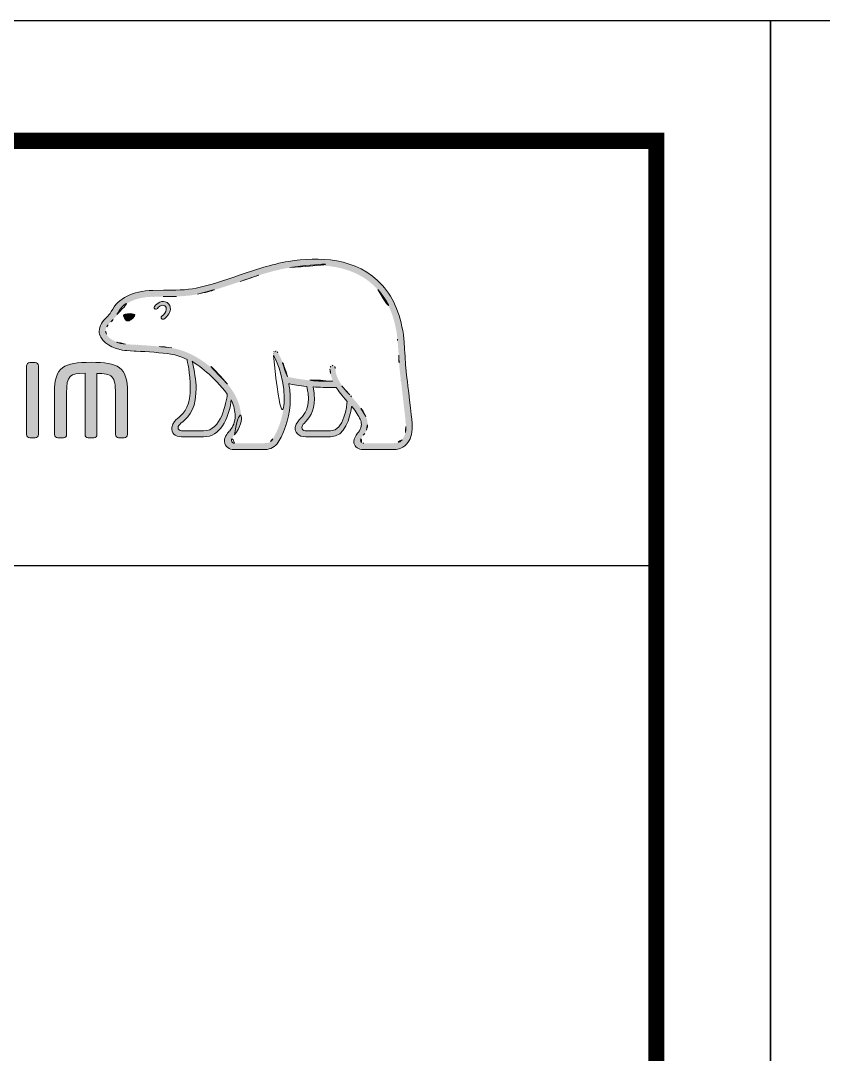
# Model space of a CAD drawing. Extents: x 16296675745 to 16296677481, y -37409619395 to -37409618123.
# Drawn here: x 16296676408.7 to 16296676482.7, y -37409618328.5 to -37409618233.2 of the extents above; entities that cross this region are included whole.
import ezdxf

# ---------------------------------------------------------------- set-up
doc = ezdxf.new("R2010")
doc.units = 0
doc.header["$LTSCALE"] = 10
doc.header["$MEASUREMENT"] = 0
doc.layers.get('0').update_dxf_attribs({"linetype": 'CONTINUOUS'})
doc.layers.add('레이어 1', color=7, linetype='CONTINUOUS', lineweight=0)

msp = doc.modelspace()

# ---------------------------------------------------------------- hatches: boundary and pattern name
at = {"layer": '레이어 1'}
h = msp.add_hatch(color=5, dxfattribs=at)
h.dxf.hatch_style = 1
edge = h.paths.add_edge_path(flags=16)
edge.add_spline(control_points=[(16296676443.864889, -37409618271.810341), (16296676443.58136, -37409618272.124207), (16296676443.22506, -37409618272.127022), (16296676443.209641, -37409618272.127022), (16296676443.209641, -37409618272.127022), (16296676440.355431, -37409618272.127022), (16296676440.355431, -37409618272.127022), (16296676440.250561, -37409618272.127022), (16296676440.170429, -37409618272.100723), (16296676440.11854, -37409618272.0495), (16296676440.07523, -37409618272.007072), (16296676440.05419, -37409618271.942543), (16296676440.05419, -37409618271.862587), (16296676440.05419, -37409618271.70163), (16296676440.17168, -37409618271.553642), (16296676440.296511, -37409618271.396538), (16296676440.412239, -37409618271.247864), (16296676440.522181, -37409618271.10688), (16296676440.583719, -37409618270.93364), (16296676440.73995, -37409618270.513184), (16296676440.723989, -37409618270.064636), (16296676440.53743, -37409618269.669434), (16296676440.200411, -37409618268.954376), (16296676439.700371, -37409618268.392593), (16296676439.215719, -37409618267.849716), (16296676439.215719, -37409618267.849716), (16296676439.05159, -37409618267.669479), (16296676439.05159, -37409618267.667717), (16296676438.421591, -37409618266.965683), (16296676437.770531, -37409618266.239388), (16296676437.71917, -37409618265.254677), (16296676437.70742, -37409618265.0597), (16296676437.6173, -37409618264.941872), (16296676437.49193, -37409618264.947144), (16296676437.49193, -37409618264.947144), (16296676437.30728, -37409618265.035843), (16296676437.303261, -37409618265.035843), (16296676437.253281, -37409618265.090919), (16296676437.22541, -37409618265.172951), (16296676437.22541, -37409618265.267311), (16296676437.22541, -37409618265.267311), (16296676437.22699, -37409618265.300613), (16296676437.22699, -37409618265.300972), (16296676437.252239, -37409618265.656914), (16296676437.337099, -37409618266.006187), (16296676437.48632, -37409618266.368782), (16296676437.48632, -37409618266.368782), (16296676437.500879, -37409618266.405273), (16296676437.500879, -37409618266.405273), (16296676437.500879, -37409618266.405273), (16296676437.46228, -37409618266.406662), (16296676437.46228, -37409618266.406662), (16296676435.629959, -37409618266.479263), (16296676433.833599, -37409618266.133492), (16296676433.3053, -37409618266.006187), (16296676432.9795, -37409618264.695343), (16296676432.45105, -37409618263.826347), (16296676432.42824, -37409618263.789528), (16296676432.387211, -37409618263.721497), (16296676432.32163, -37409618263.669228), (16296676432.258511, -37409618263.650993), (16296676432.258511, -37409618263.650993), (16296676432.1042, -37409618263.674141), (16296676432.08527, -37409618263.676598), (16296676432.0723, -37409618263.695877), (16296676432.0453, -37409618263.732353), (16296676431.98568, -37409618263.812317), (16296676431.98568, -37409618263.812317), (16296676431.978331, -37409618263.876488), (16296676431.978331, -37409618263.876488), (16296676431.978331, -37409618263.876488), (16296676432.02705, -37409618264.049019), (16296676432.02705, -37409618264.049019), (16296676432.067039, -37409618264.118111), (16296676433.00791, -37409618265.766327), (16296676433.00791, -37409618267.949333), (16296676433.00791, -37409618269.295952), (16296676432.65407, -37409618270.56646), (16296676431.956221, -37409618271.725143), (16296676431.789471, -37409618272.003212), (16296676431.569771, -37409618272.127022), (16296676431.242941, -37409618272.127022), (16296676431.242941, -37409618272.127022), (16296676428.42939, -37409618272.127022), (16296676428.42939, -37409618272.127022), (16296676428.336121, -37409618272.127022), (16296676428.141491, -37409618272.061432), (16296676428.141491, -37409618271.858017), (16296676428.141491, -37409618271.745811), (16296676428.24547, -37409618271.561699), (16296676428.41872, -37409618271.367783), (16296676429.591209, -37409618270.062187), (16296676428.914761, -37409618268.022957), (16296676427.790291, -37409618266.679497), (16296676426.70421, -37409618265.383728), (16296676424.93169, -37409618263.753036), (16296676422.65576, -37409618263.348), (16296676421.84919, -37409618263.207047), (16296676420.52379, -37409618263.128502), (16296676419.45331, -37409618263.064987), (16296676419.45331, -37409618263.064987), (16296676418.37129, -37409618263.000832), (16296676418.37129, -37409618263.000832), (16296676417.815981, -37409618262.958397), (16296676416.898251, -37409618262.616837), (16296676416.618931, -37409618262.08799), (16296676416.500919, -37409618261.86882), (16296676416.51425, -37409618261.6465), (16296676416.66222, -37409618261.390846), (16296676416.755341, -37409618261.236557), (16296676416.883169, -37409618261.103996), (16296676417.043961, -37409618260.942673), (16296676417.221741, -37409618260.762779), (16296676417.404631, -37409618260.576569), (16296676417.54702, -37409618260.331093), (16296676417.54702, -37409618260.331093), (16296676417.58786, -37409618260.254303), (16296676417.58786, -37409618260.254303), (16296676418.13125, -37409618259.214867), (16296676419.25062, -37409618258.666039), (16296676420.916189, -37409618258.621857), (16296676420.916189, -37409618258.621857), (16296676421.855511, -37409618258.611343), (16296676421.855511, -37409618258.611343), (16296676422.88686, -37409618258.606087), (16296676424.0571, -37409618258.600121), (16296676425.01865, -37409618258.393211), (16296676426.369129, -37409618258.102852), (16296676427.724001, -37409618257.639954), (16296676428.919649, -37409618257.23246), (16296676428.919649, -37409618257.23246), (16296676428.95788, -37409618257.219841), (16296676428.95788, -37409618257.219841), (16296676430.43671, -37409618256.714149), (16296676431.96604, -37409618256.191261), (16296676433.529381, -37409618255.936684), (16296676436.03133, -37409618255.52253), (16296676439.46714, -37409618255.536201), (16296676441.628759, -37409618257.962929), (16296676442.627871, -37409618259.086487), (16296676443.243299, -37409618260.631622), (16296676443.45512, -37409618262.556534), (16296676443.45512, -37409618262.556534), (16296676443.44706, -37409618262.550209), (16296676443.439671, -37409618262.543556), (16296676443.45686, -37409618262.581749), (16296676443.473, -37409618262.797798), (16296676443.562071, -37409618264.022377), (16296676443.587669, -37409618264.611168), (16296676443.614691, -37409618265.219948), (16296676443.76862, -37409618266.34951), (16296676443.76862, -37409618266.34951), (16296676444.20488, -37409618270.127052), (16296676444.20488, -37409618270.127052), (16296676444.20488, -37409618270.127052), (16296676444.230829, -37409618270.586113), (16296676444.230829, -37409618270.586113), (16296676444.230829, -37409618271.128273), (16296676444.108089, -37409618271.540321), (16296676443.864889, -37409618271.810341)], knot_values=[0, 0, 0, 0, 1, 1, 1, 2, 2, 2, 3, 3, 3, 4, 4, 4, 5, 5, 5, 6, 6, 6, 7, 7, 7, 8, 8, 8, 9, 9, 9, 10, 10, 10, 11, 11, 11, 12, 12, 12, 13, 13, 13, 14, 14, 14, 15, 15, 15, 16, 16, 16, 17, 17, 17, 18, 18, 18, 19, 19, 19, 20, 20, 20, 21, 21, 21, 22, 22, 22, 23, 23, 23, 24, 24, 24, 25, 25, 25, 26, 26, 26, 27, 27, 27, 28, 28, 28, 29, 29, 29, 30, 30, 30, 31, 31, 31, 32, 32, 32, 33, 33, 33, 34, 34, 34, 35, 35, 35, 36, 36, 36, 37, 37, 37, 38, 38, 38, 39, 39, 39, 40, 40, 40, 41, 41, 41, 42, 42, 42, 43, 43, 43, 44, 44, 44, 45, 45, 45, 46, 46, 46, 47, 47, 47, 48, 48, 48, 49, 49, 49, 50, 50, 50, 51, 51, 51, 52, 52, 52, 53, 53, 53, 53], degree=3, periodic=0)
edge = h.paths.add_edge_path(flags=16)
edge.add_spline(control_points=[(16296676437.26679, -37409618270.99395), (16296676437.26679, -37409618270.99395), (16296676434.938431, -37409618270.99395), (16296676434.938431, -37409618270.99395), (16296676434.766239, -37409618270.99395), (16296676434.63018, -37409618270.856483), (16296676434.63018, -37409618270.681129), (16296676434.63018, -37409618270.558746), (16296676434.736429, -37409618270.403053), (16296676434.83692, -37409618270.296089), (16296676435.31052, -37409618269.842659), (16296676435.79497, -37409618269.218452), (16296676435.79497, -37409618268.033493), (16296676435.79497, -37409618268.033493), (16296676435.76499, -37409618267.495193), (16296676435.76499, -37409618267.493103), (16296676435.76499, -37409618267.493103), (16296676435.679411, -37409618266.969513), (16296676435.679411, -37409618266.969513), (16296676435.679411, -37409618266.969513), (16296676435.67345, -37409618266.936531), (16296676435.67345, -37409618266.936531), (16296676435.67345, -37409618266.936531), (16296676435.707809, -37409618266.939003), (16296676435.707809, -37409618266.939003), (16296676436.141979, -37409618266.970207), (16296676436.986771, -37409618267.017212), (16296676437.793341, -37409618266.978981), (16296676437.998131, -37409618267.304764), (16296676438.328131, -37409618267.723824), (16296676438.809971, -37409618268.28212), (16296676438.787861, -37409618268.559868), (16296676438.557831, -37409618270.99395), (16296676437.26679, -37409618270.99395)], knot_values=[0, 0, 0, 0, 1, 1, 1, 2, 2, 2, 3, 3, 3, 4, 4, 4, 5, 5, 5, 6, 6, 6, 7, 7, 7, 8, 8, 8, 9, 9, 9, 10, 10, 10, 11, 11, 11, 11], degree=3, periodic=0)
edge = h.paths.add_edge_path(flags=16)
edge.add_spline(control_points=[(16296676425.583599, -37409618270.99395), (16296676425.583599, -37409618270.99395), (16296676423.539829, -37409618270.99395), (16296676423.539829, -37409618270.99395), (16296676423.386589, -37409618270.99395), (16296676423.22175, -37409618270.867699), (16296676423.22175, -37409618270.681129), (16296676423.22175, -37409618270.567886), (16296676423.31678, -37409618270.427597), (16296676423.49004, -37409618270.288368), (16296676424.00728, -37409618269.87632), (16296676424.791071, -37409618269.2528), (16296676424.875931, -37409618267.531288), (16296676424.875931, -37409618267.531288), (16296676424.887671, -37409618267.061729), (16296676424.887671, -37409618267.061729), (16296676424.887671, -37409618266.329514), (16296676424.719879, -37409618265.445457), (16296676424.56068, -37409618264.655357), (16296676424.56068, -37409618264.655357), (16296676424.53471, -37409618264.574707), (16296676424.53471, -37409618264.574707), (16296676424.53471, -37409618264.574707), (16296676424.6017, -37409618264.626961), (16296676424.6017, -37409618264.626961), (16296676424.906429, -37409618264.814568), (16296676426.575689, -37409618265.945869), (16296676427.760309, -37409618267.617241), (16296676427.662109, -37409618268.408363), (16296676427.21604, -37409618270.99395), (16296676425.583599, -37409618270.99395)], knot_values=[0, 0, 0, 0, 1, 1, 1, 2, 2, 2, 3, 3, 3, 4, 4, 4, 5, 5, 5, 6, 6, 6, 7, 7, 7, 8, 8, 8, 9, 9, 9, 10, 10, 10, 10], degree=3, periodic=0)
edge = h.paths.add_edge_path()
edge.add_spline(control_points=[(16296676444.781759, -37409618270.069908), (16296676444.78104, -37409618270.064636), (16296676444.347601, -37409618266.270958), (16296676444.347601, -37409618266.270958), (16296676444.187149, -37409618265.137199), (16296676444.164009, -37409618264.532623), (16296676444.14315, -37409618263.99678), (16296676444.14315, -37409618263.99678), (16296676444.03586, -37409618262.499001), (16296676444.03586, -37409618262.497948), (16296676443.80756, -37409618260.447868), (16296676443.14407, -37409618258.791939), (16296676442.062901, -37409618257.581032), (16296676439.72736, -37409618254.956863), (16296676436.08148, -37409618254.929153), (16296676433.433121, -37409618255.365761), (16296676431.808929, -37409618255.634392), (16296676430.25646, -37409618256.164284), (16296676428.75552, -37409618256.677673), (16296676428.75552, -37409618256.677673), (16296676428.70715, -37409618256.694847), (16296676428.70715, -37409618256.694847), (16296676427.53377, -37409618257.094971), (16296676426.202209, -37409618257.550529), (16296676424.895571, -37409618257.828941), (16296676423.997829, -37409618258.020767), (16296676422.873541, -37409618258.029549), (16296676421.88039, -37409618258.034813), (16296676421.88039, -37409618258.034813), (16296676420.89743, -37409618258.04673), (16296676420.89743, -37409618258.04673), (16296676419.008659, -37409618258.093384), (16296676417.72216, -37409618258.747414), (16296676417.072359, -37409618259.989883), (16296676417.072359, -37409618259.989883), (16296676417.043079, -37409618260.04351), (16296676417.043079, -37409618260.04351), (16296676416.935591, -37409618260.23185), (16296676416.776211, -37409618260.391762), (16296676416.63348, -37409618260.534843), (16296676416.4762, -37409618260.693352), (16296676416.298929, -37409618260.871132), (16296676416.16357, -37409618261.101181), (16296676416.02766, -37409618261.331596), (16296676415.95912, -37409618261.56514), (16296676415.95912, -37409618261.794479), (16296676415.95912, -37409618261.987358), (16296676416.0075, -37409618262.176727), (16296676416.10466, -37409618262.357674), (16296676416.50618, -37409618263.115868), (16296676417.65152, -37409618263.525093), (16296676418.33498, -37409618263.573837), (16296676418.33498, -37409618263.573837), (16296676419.341089, -37409618263.636978), (16296676419.36512, -37409618263.639076), (16296676420.371059, -37409618263.695877), (16296676421.748711, -37409618263.77549), (16296676422.553011, -37409618263.917519), (16296676423.023279, -37409618264.000633), (16296676423.55772, -37409618264.169296), (16296676424.05007, -37409618264.401123), (16296676424.08514, -37409618264.528763), (16296676424.34078, -37409618265.665337), (16296676424.34078, -37409618267.062439), (16296676424.34078, -37409618267.062439), (16296676424.32992, -37409618267.505707), (16296676424.32992, -37409618267.505707), (16296676424.255751, -37409618268.97892), (16296676423.61348, -37409618269.493721), (16296676423.14286, -37409618269.870361), (16296676423.09515, -37409618269.90789), (16296676422.675751, -37409618270.256111), (16296676422.64558, -37409618270.675179), (16296676422.624201, -37409618270.912239), (16296676422.692039, -37409618271.128273), (16296676422.83601, -37409618271.283623), (16296676422.99205, -37409618271.451942), (16296676423.2293, -37409618271.537148), (16296676423.539829, -37409618271.537148), (16296676423.539829, -37409618271.537148), (16296676425.583599, -37409618271.537148), (16296676425.583599, -37409618271.537148), (16296676427.1133, -37409618271.537148), (16296676427.87006, -37409618269.890007), (16296676428.100281, -37409618268.346992), (16296676428.100281, -37409618268.346992), (16296676428.105021, -37409618268.129921), (16296676428.105021, -37409618268.129921), (16296676428.105021, -37409618268.129921), (16296676428.168159, -37409618268.238617), (16296676428.168159, -37409618268.238617), (16296676428.36434, -37409618268.675217), (16296676428.48237, -37409618269.197052), (16296676428.48237, -37409618269.590149), (16296676428.48237, -37409618270.141792), (16296676428.311569, -37409618270.623627), (16296676427.987181, -37409618270.982719), (16296676427.90531, -37409618271.063744), (16296676427.496229, -37409618271.487709), (16296676427.496229, -37409618271.910988), (16296676427.496229, -37409618271.910988), (16296676427.49992, -37409618271.980782), (16296676427.49992, -37409618271.980782), (16296676427.557949, -37409618272.480858), (16296676427.962641, -37409618272.704231), (16296676428.33857, -37409618272.704231), (16296676428.33857, -37409618272.704231), (16296676431.242941, -37409618272.704231), (16296676431.242941, -37409618272.704231), (16296676431.7672, -37409618272.704231), (16296676432.18503, -37409618272.468208), (16296676432.45348, -37409618272.022873), (16296676433.19257, -37409618270.795807), (16296676433.567089, -37409618269.463219), (16296676433.567089, -37409618268.063293), (16296676433.567089, -37409618267.626343), (16296676433.525881, -37409618267.159927), (16296676433.445221, -37409618266.675987), (16296676433.445221, -37409618266.675987), (16296676433.43821, -37409618266.637413), (16296676433.43821, -37409618266.637413), (16296676433.43821, -37409618266.637413), (16296676433.47678, -37409618266.645477), (16296676433.47678, -37409618266.645477), (16296676433.826229, -37409618266.713158), (16296676434.38838, -37409618266.810654), (16296676435.083071, -37409618266.885689), (16296676435.083071, -37409618266.885689), (16296676435.10326, -37409618266.888153), (16296676435.10326, -37409618266.888153), (16296676435.10326, -37409618266.888153), (16296676435.19672, -37409618267.420502), (16296676435.19672, -37409618267.420502), (16296676435.19672, -37409618267.420502), (16296676435.217211, -37409618267.54673), (16296676435.217211, -37409618267.548843), (16296676435.217211, -37409618267.548843), (16296676435.24493, -37409618268.019814), (16296676435.24493, -37409618268.019814), (16296676435.24493, -37409618269.15007), (16296676434.73151, -37409618269.641724), (16296676434.45554, -37409618269.905434), (16296676434.45167, -37409618269.908943), (16296676434.066629, -37409618270.300293), (16296676434.0249, -37409618270.647469), (16296676434.0249, -37409618270.647469), (16296676434.01157, -37409618270.754089), (16296676434.01157, -37409618270.754089), (16296676434.01157, -37409618270.863152), (16296676434.039619, -37409618271.077057), (16296676434.230391, -37409618271.274147), (16296676434.39838, -37409618271.44915), (16296676434.658409, -37409618271.537148), (16296676435.004181, -37409618271.537148), (16296676435.004181, -37409618271.537148), (16296676437.26679, -37409618271.537148), (16296676437.26679, -37409618271.537148), (16296676438.64094, -37409618271.537148), (16296676439.054569, -37409618269.790062), (16296676439.221319, -37409618268.810944), (16296676439.221319, -37409618268.810944), (16296676439.22905, -37409618268.709953), (16296676439.22905, -37409618268.709953), (16296676439.22905, -37409618268.709953), (16296676439.28339, -37409618268.783943), (16296676439.28339, -37409618268.783943), (16296676439.60025, -37409618269.188637), (16296676439.878151, -37409618269.638557), (16296676440.011921, -37409618269.918419), (16296676440.082239, -37409618270.063927), (16296676440.120119, -37409618270.225609), (16296676440.120119, -37409618270.387627), (16296676440.120119, -37409618270.387627), (16296676440.06892, -37409618270.715157), (16296676440.06892, -37409618270.715157), (16296676440.01597, -37409618270.892952), (16296676439.89463, -37409618271.056717), (16296676439.77593, -37409618271.215233), (16296676439.601801, -37409618271.441422), (16296676439.422251, -37409618271.676033), (16296676439.422251, -37409618271.960777), (16296676439.422251, -37409618271.960777), (16296676439.4391, -37409618272.117538), (16296676439.4391, -37409618272.117538), (16296676439.521839, -37409618272.495567), (16296676439.82818, -37409618272.704231), (16296676440.301069, -37409618272.704231), (16296676440.301069, -37409618272.704231), (16296676443.208241, -37409618272.704231), (16296676443.208241, -37409618272.704231), (16296676443.272051, -37409618272.704231), (16296676443.84017, -37409618272.690208), (16296676444.28517, -37409618272.208717), (16296676444.640409, -37409618271.824028), (16296676444.81296, -37409618271.295174), (16296676444.81296, -37409618270.593117), (16296676444.81296, -37409618270.593117), (16296676444.782101, -37409618270.072357), (16296676444.781759, -37409618270.069908)], knot_values=[0, 0, 0, 0, 1, 1, 1, 2, 2, 2, 3, 3, 3, 4, 4, 4, 5, 5, 5, 6, 6, 6, 7, 7, 7, 8, 8, 8, 9, 9, 9, 10, 10, 10, 11, 11, 11, 12, 12, 12, 13, 13, 13, 14, 14, 14, 15, 15, 15, 16, 16, 16, 17, 17, 17, 18, 18, 18, 19, 19, 19, 20, 20, 20, 21, 21, 21, 22, 22, 22, 23, 23, 23, 24, 24, 24, 25, 25, 25, 26, 26, 26, 27, 27, 27, 28, 28, 28, 29, 29, 29, 30, 30, 30, 31, 31, 31, 32, 32, 32, 33, 33, 33, 34, 34, 34, 35, 35, 35, 36, 36, 36, 37, 37, 37, 38, 38, 38, 39, 39, 39, 40, 40, 40, 41, 41, 41, 42, 42, 42, 43, 43, 43, 44, 44, 44, 45, 45, 45, 46, 46, 46, 47, 47, 47, 48, 48, 48, 49, 49, 49, 50, 50, 50, 51, 51, 51, 52, 52, 52, 53, 53, 53, 54, 54, 54, 55, 55, 55, 56, 56, 56, 57, 57, 57, 58, 58, 58, 59, 59, 59, 60, 60, 60, 61, 61, 61, 62, 62, 62, 63, 63, 63, 64, 64, 64, 65, 65, 65, 66, 66, 66, 66], degree=3, periodic=0)
edge = h.paths.add_edge_path(flags=0)
edge.add_spline(control_points=[(16296676418.28554, -37409618260.258842), (16296676418.28554, -37409618260.258842), (16296676418.708469, -37409618260.067734), (16296676419.232401, -37409618260.269707), (16296676419.232401, -37409618260.269707), (16296676419.29726, -37409618260.297417), (16296676419.212749, -37409618260.417007), (16296676418.95763, -37409618260.759972), (16296676418.70619, -37409618260.833977), (16296676418.70619, -37409618260.833977), (16296676418.70619, -37409618260.833977), (16296676418.524019, -37409618260.89814), (16296676418.421619, -37409618260.773987), (16296676418.21471, -37409618260.531326), (16296676418.208401, -37409618260.390007), (16296676418.208401, -37409618260.390007), (16296676418.208401, -37409618260.390007), (16296676418.187, -37409618260.285149), (16296676418.28554, -37409618260.258842)], knot_values=[0, 0, 0, 0, 1, 1, 1, 2, 2, 2, 3, 3, 3, 4, 4, 4, 5, 5, 5, 6, 6, 6, 6], degree=3, periodic=0)
edge = h.paths.add_edge_path(flags=0)
edge.add_spline(control_points=[(16296676421.07646, -37409618259.481033), (16296676421.013149, -37409618259.550117), (16296676421.008249, -37409618259.665154), (16296676421.07646, -37409618259.725807), (16296676421.141689, -37409618259.784721), (16296676421.25477, -37409618259.769287), (16296676421.3179, -37409618259.699867), (16296676421.35157, -37409618259.665154), (16296676421.69875, -37409618259.25309), (16296676421.99823, -37409618259.463837), (16296676422.10763, -37409618259.542412), (16296676422.15288, -37409618259.653923), (16296676422.136749, -37409618259.798042), (16296676422.111151, -37409618260.029137), (16296676421.91074, -37409618260.291473), (16296676421.770639, -37409618260.381233), (16296676421.692261, -37409618260.428932), (16296676421.640539, -37409618260.531326), (16296676421.6777, -37409618260.614098), (16296676421.714531, -37409618260.696503), (16296676421.81938, -37409618260.721062), (16296676421.90354, -37409618260.68177), (16296676422.15427, -37409618260.561836), (16296676422.47043, -37409618260.161362), (16296676422.513741, -37409618259.787888), (16296676422.54248, -37409618259.527679), (16296676422.425699, -37409618259.315163), (16296676422.217751, -37409618259.171753), (16296676421.770639, -37409618258.85437), (16296676421.263889, -37409618259.27903), (16296676421.07646, -37409618259.481033)], knot_values=[0, 0, 0, 0, 1, 1, 1, 2, 2, 2, 3, 3, 3, 4, 4, 4, 5, 5, 5, 6, 6, 6, 7, 7, 7, 8, 8, 8, 9, 9, 9, 10, 10, 10, 10], degree=3, periodic=0)
edge = h.paths.add_edge_path(flags=0)
edge.add_spline(control_points=[(16296676421.019291, -37409618259.790688), (16296676421.019291, -37409618259.790688), (16296676421.019291, -37409618259.790688), (16296676421.019291, -37409618259.790688), (16296676421.019291, -37409618259.790688), (16296676421.019291, -37409618259.790688), (16296676421.019291, -37409618259.790688)], knot_values=[0, 0, 0, 0, 1, 1, 1, 2, 2, 2, 2], degree=3, periodic=0)
h = msp.add_hatch(color=5, dxfattribs=at)
h.dxf.hatch_style = 2
edge = h.paths.add_edge_path()
edge.add_spline(control_points=[(16296676421.07646, -37409618259.481033), (16296676421.013149, -37409618259.550117), (16296676421.008249, -37409618259.665154), (16296676421.07646, -37409618259.725807), (16296676421.141689, -37409618259.784721), (16296676421.25477, -37409618259.769287), (16296676421.3179, -37409618259.699867), (16296676421.35157, -37409618259.665154), (16296676421.69875, -37409618259.25309), (16296676421.99823, -37409618259.463837), (16296676422.10763, -37409618259.542412), (16296676422.15288, -37409618259.653923), (16296676422.136749, -37409618259.798042), (16296676422.111151, -37409618260.029137), (16296676421.91074, -37409618260.291473), (16296676421.770639, -37409618260.381233), (16296676421.692261, -37409618260.428932), (16296676421.640539, -37409618260.531326), (16296676421.6777, -37409618260.614098), (16296676421.714531, -37409618260.696503), (16296676421.81938, -37409618260.721062), (16296676421.90354, -37409618260.68177), (16296676422.15427, -37409618260.561836), (16296676422.47043, -37409618260.161362), (16296676422.513741, -37409618259.787888), (16296676422.54248, -37409618259.527679), (16296676422.425699, -37409618259.315163), (16296676422.217751, -37409618259.171753), (16296676421.770639, -37409618258.85437), (16296676421.263889, -37409618259.27903), (16296676421.07646, -37409618259.481033)], knot_values=[0, 0, 0, 0, 1, 1, 1, 2, 2, 2, 3, 3, 3, 4, 4, 4, 5, 5, 5, 6, 6, 6, 7, 7, 7, 8, 8, 8, 9, 9, 9, 10, 10, 10, 10], degree=3, periodic=0)
h = msp.add_hatch(color=5, dxfattribs=at)
h.dxf.hatch_style = 2
edge = h.paths.add_edge_path()
edge.add_spline(control_points=[(16296676418.28554, -37409618260.258842), (16296676418.28554, -37409618260.258842), (16296676418.708469, -37409618260.067734), (16296676419.232401, -37409618260.269707), (16296676419.232401, -37409618260.269707), (16296676419.29726, -37409618260.297417), (16296676419.212749, -37409618260.417007), (16296676418.95763, -37409618260.759972), (16296676418.70619, -37409618260.833977), (16296676418.70619, -37409618260.833977), (16296676418.70619, -37409618260.833977), (16296676418.524019, -37409618260.89814), (16296676418.421619, -37409618260.773987), (16296676418.21471, -37409618260.531326), (16296676418.208401, -37409618260.390007), (16296676418.208401, -37409618260.390007), (16296676418.208401, -37409618260.390007), (16296676418.187, -37409618260.285149), (16296676418.28554, -37409618260.258842)], knot_values=[0, 0, 0, 0, 1, 1, 1, 2, 2, 2, 3, 3, 3, 4, 4, 4, 5, 5, 5, 6, 6, 6, 6], degree=3, periodic=0)
h = msp.add_hatch(color=5, dxfattribs=at)
h.dxf.hatch_style = 2
edge = h.paths.add_edge_path()
edge.add_spline(control_points=[(16296676409.550381, -37409618264.69886), (16296676409.366631, -37409618264.69886), (16296676409.25687, -37409618264.850693), (16296676409.25687, -37409618264.997276), (16296676409.25687, -37409618264.997276), (16296676409.25687, -37409618271.333076), (16296676409.25687, -37409618271.333076), (16296676409.25687, -37409618271.501732), (16296676409.388729, -37409618271.638847), (16296676409.550381, -37409618271.638847), (16296676409.550381, -37409618271.638847), (16296676410.06448, -37409618271.638847), (16296676410.06448, -37409618271.638847), (16296676410.2486, -37409618271.638847), (16296676410.35853, -37409618271.483856), (16296676410.35853, -37409618271.333076), (16296676410.35853, -37409618271.333076), (16296676410.35853, -37409618264.997276), (16296676410.35853, -37409618264.997276), (16296676410.35853, -37409618264.829987), (16296676410.22967, -37409618264.69886), (16296676410.06448, -37409618264.69886), (16296676410.06448, -37409618264.69886), (16296676409.550381, -37409618264.69886), (16296676409.550381, -37409618264.69886)], knot_values=[0, 0, 0, 0, 1, 1, 1, 2, 2, 2, 3, 3, 3, 4, 4, 4, 5, 5, 5, 6, 6, 6, 7, 7, 7, 8, 8, 8, 8], degree=3, periodic=0)
h = msp.add_hatch(color=5, dxfattribs=at)
h.dxf.hatch_style = 2
edge = h.paths.add_edge_path()
edge.add_spline(control_points=[(16296676411.840349, -37409618267.433456), (16296676411.840349, -37409618267.433456), (16296676411.840349, -37409618271.333076), (16296676411.840349, -37409618271.333076), (16296676411.840349, -37409618271.501732), (16296676411.9729, -37409618271.638847), (16296676412.13562, -37409618271.638847), (16296676412.13562, -37409618271.638847), (16296676412.657431, -37409618271.638847), (16296676412.657431, -37409618271.638847), (16296676412.841539, -37409618271.638847), (16296676412.95166, -37409618271.483856), (16296676412.95166, -37409618271.333076), (16296676412.95166, -37409618271.333076), (16296676412.95166, -37409618267.5299), (16296676412.95166, -37409618267.5299), (16296676412.95166, -37409618265.852943), (16296676413.236059, -37409618265.689873), (16296676414.654221, -37409618265.686012), (16296676414.654221, -37409618265.789124), (16296676414.654221, -37409618271.333076), (16296676414.654221, -37409618271.333076), (16296676414.654221, -37409618271.508057), (16296676414.780121, -37409618271.638847), (16296676414.947041, -37409618271.638847), (16296676414.947041, -37409618271.638847), (16296676415.459749, -37409618271.638847), (16296676415.459749, -37409618271.638847), (16296676415.643141, -37409618271.638847), (16296676415.75293, -37409618271.483856), (16296676415.75293, -37409618271.333076), (16296676415.75293, -37409618271.333076), (16296676415.75293, -37409618265.806297), (16296676415.75293, -37409618265.696892), (16296676416.41641, -37409618265.699333), (16296676416.882469, -37409618265.754044), (16296676417.13479, -37409618266.006187), (16296676417.400591, -37409618266.271637), (16296676417.452499, -37409618266.766823), (16296676417.452499, -37409618267.5299), (16296676417.452499, -37409618267.5299), (16296676417.452499, -37409618271.333076), (16296676417.452499, -37409618271.333076), (16296676417.452499, -37409618271.498596), (16296676417.588051, -37409618271.638847), (16296676417.74831, -37409618271.638847), (16296676417.74831, -37409618271.638847), (16296676418.272579, -37409618271.638847), (16296676418.272579, -37409618271.638847), (16296676418.454399, -37409618271.638847), (16296676418.56679, -37409618271.480347), (16296676418.56679, -37409618271.333076), (16296676418.56679, -37409618271.333076), (16296676418.56679, -37409618267.433456), (16296676418.56679, -37409618267.433456), (16296676418.56679, -37409618265.069878), (16296676417.728661, -37409618264.66938), (16296676415.209709, -37409618264.66938), (16296676412.681629, -37409618264.66938), (16296676411.840349, -37409618265.069878), (16296676411.840349, -37409618267.433456)], knot_values=[0, 0, 0, 0, 1, 1, 1, 2, 2, 2, 3, 3, 3, 4, 4, 4, 5, 5, 5, 6, 6, 6, 7, 7, 7, 8, 8, 8, 9, 9, 9, 10, 10, 10, 11, 11, 11, 12, 12, 12, 13, 13, 13, 14, 14, 14, 15, 15, 15, 16, 16, 16, 17, 17, 17, 18, 18, 18, 19, 19, 19, 20, 20, 20, 20], degree=3, periodic=0)

# ---------------------------------------------------------------- linework, layer by layer
at = {"color": 5}
msp.add_line((16296676425.49304, -37409618271.537148), (16296676425.49304, -37409618271.537148), dxfattribs=at)
at = {"color": 5, "ltscale": 40}
msp.add_line((16296676467.303289, -37409618283.439453), (16296676363.260189, -37409618283.439453), dxfattribs=at)
at = {"ltscale": 0.5}
for points in [[(16296675826.83497, -37409618710.177017), (16296676477.83497, -37409618710.177017), (16296676477.83497, -37409618233.177017), (16296675826.83497, -37409618233.177017)], [(16296676477.834841, -37409618710.177017), (16296677128.834841, -37409618710.177017), (16296677128.834841, -37409618233.177017), (16296676477.834841, -37409618233.177017)]]:
    msp.add_lwpolyline(points, close=True, dxfattribs=at)
at = {"color": 5, "linetype": 'ByBlock', "lineweight": 200, "const_width": 1.5}
msp.add_lwpolyline([(16296675837.303169, -37409618689.752296), (16296676467.303169, -37409618689.752296), (16296676467.303169, -37409618244.252296), (16296675837.303169, -37409618244.252296)], close=True, dxfattribs=at)
at = {"layer": '레이어 1', "color": 5}
for points, knots in [([(16296676444.781759, -37409618270.069908), (16296676444.78104, -37409618270.064636), (16296676444.347601, -37409618266.270958), (16296676444.347601, -37409618266.270958), (16296676444.187149, -37409618265.137199), (16296676444.164009, -37409618264.532623), (16296676444.14315, -37409618263.99678), (16296676444.14315, -37409618263.99678), (16296676444.03586, -37409618262.499001), (16296676444.03586, -37409618262.497948), (16296676443.80756, -37409618260.447868), (16296676443.14407, -37409618258.791939), (16296676442.062901, -37409618257.581032), (16296676439.72736, -37409618254.956863), (16296676436.08148, -37409618254.929153), (16296676433.433121, -37409618255.365761), (16296676431.808929, -37409618255.634392), (16296676430.25646, -37409618256.164284), (16296676428.75552, -37409618256.677673), (16296676428.75552, -37409618256.677673), (16296676428.70715, -37409618256.694847), (16296676428.70715, -37409618256.694847), (16296676427.53377, -37409618257.094971), (16296676426.202209, -37409618257.550529), (16296676424.895571, -37409618257.828941), (16296676423.997829, -37409618258.020767), (16296676422.873541, -37409618258.029549), (16296676421.88039, -37409618258.034813), (16296676421.88039, -37409618258.034813), (16296676420.89743, -37409618258.04673), (16296676420.89743, -37409618258.04673), (16296676419.008659, -37409618258.093384), (16296676417.72216, -37409618258.747414), (16296676417.072359, -37409618259.989883), (16296676417.072359, -37409618259.989883), (16296676417.043079, -37409618260.04351), (16296676417.043079, -37409618260.04351), (16296676416.935591, -37409618260.23185), (16296676416.776211, -37409618260.391762), (16296676416.63348, -37409618260.534843), (16296676416.4762, -37409618260.693352), (16296676416.298929, -37409618260.871132), (16296676416.16357, -37409618261.101181), (16296676416.02766, -37409618261.331596), (16296676415.95912, -37409618261.56514), (16296676415.95912, -37409618261.794479), (16296676415.95912, -37409618261.987358), (16296676416.0075, -37409618262.176727), (16296676416.10466, -37409618262.357674), (16296676416.50618, -37409618263.115868), (16296676417.65152, -37409618263.525093), (16296676418.33498, -37409618263.573837), (16296676418.33498, -37409618263.573837), (16296676419.341089, -37409618263.636978), (16296676419.36512, -37409618263.639076), (16296676420.371059, -37409618263.695877), (16296676421.748711, -37409618263.77549), (16296676422.553011, -37409618263.917519), (16296676423.023279, -37409618264.000633), (16296676423.55772, -37409618264.169296), (16296676424.05007, -37409618264.401123), (16296676424.08514, -37409618264.528763), (16296676424.34078, -37409618265.665337), (16296676424.34078, -37409618267.062439), (16296676424.34078, -37409618267.062439), (16296676424.32992, -37409618267.505707), (16296676424.32992, -37409618267.505707), (16296676424.255751, -37409618268.97892), (16296676423.61348, -37409618269.493721), (16296676423.14286, -37409618269.870361), (16296676423.09515, -37409618269.90789), (16296676422.675751, -37409618270.256111), (16296676422.64558, -37409618270.675179), (16296676422.624201, -37409618270.912239), (16296676422.692039, -37409618271.128273), (16296676422.83601, -37409618271.283623), (16296676422.99205, -37409618271.451942), (16296676423.2293, -37409618271.537148), (16296676423.539829, -37409618271.537148), (16296676423.539829, -37409618271.537148), (16296676425.583599, -37409618271.537148), (16296676425.583599, -37409618271.537148), (16296676427.1133, -37409618271.537148), (16296676427.87006, -37409618269.890007), (16296676428.100281, -37409618268.346992), (16296676428.100281, -37409618268.346992), (16296676428.105021, -37409618268.129921), (16296676428.105021, -37409618268.129921), (16296676428.105021, -37409618268.129921), (16296676428.168159, -37409618268.238617), (16296676428.168159, -37409618268.238617), (16296676428.36434, -37409618268.675217), (16296676428.48237, -37409618269.197052), (16296676428.48237, -37409618269.590149), (16296676428.48237, -37409618270.141792), (16296676428.311569, -37409618270.623627), (16296676427.987181, -37409618270.982719), (16296676427.90531, -37409618271.063744), (16296676427.496229, -37409618271.487709), (16296676427.496229, -37409618271.910988), (16296676427.496229, -37409618271.910988), (16296676427.49992, -37409618271.980782), (16296676427.49992, -37409618271.980782), (16296676427.557949, -37409618272.480858), (16296676427.962641, -37409618272.704231), (16296676428.33857, -37409618272.704231), (16296676428.33857, -37409618272.704231), (16296676431.242941, -37409618272.704231), (16296676431.242941, -37409618272.704231), (16296676431.7672, -37409618272.704231), (16296676432.18503, -37409618272.468208), (16296676432.45348, -37409618272.022873), (16296676433.19257, -37409618270.795807), (16296676433.567089, -37409618269.463219), (16296676433.567089, -37409618268.063293), (16296676433.567089, -37409618267.626343), (16296676433.525881, -37409618267.159927), (16296676433.445221, -37409618266.675987), (16296676433.445221, -37409618266.675987), (16296676433.43821, -37409618266.637413), (16296676433.43821, -37409618266.637413), (16296676433.43821, -37409618266.637413), (16296676433.47678, -37409618266.645477), (16296676433.47678, -37409618266.645477), (16296676433.826229, -37409618266.713158), (16296676434.38838, -37409618266.810654), (16296676435.083071, -37409618266.885689), (16296676435.083071, -37409618266.885689), (16296676435.10326, -37409618266.888153), (16296676435.10326, -37409618266.888153), (16296676435.10326, -37409618266.888153), (16296676435.19672, -37409618267.420502), (16296676435.19672, -37409618267.420502), (16296676435.19672, -37409618267.420502), (16296676435.217211, -37409618267.54673), (16296676435.217211, -37409618267.548843), (16296676435.217211, -37409618267.548843), (16296676435.24493, -37409618268.019814), (16296676435.24493, -37409618268.019814), (16296676435.24493, -37409618269.15007), (16296676434.73151, -37409618269.641724), (16296676434.45554, -37409618269.905434), (16296676434.45167, -37409618269.908943), (16296676434.066629, -37409618270.300293), (16296676434.0249, -37409618270.647469), (16296676434.0249, -37409618270.647469), (16296676434.01157, -37409618270.754089), (16296676434.01157, -37409618270.754089), (16296676434.01157, -37409618270.863152), (16296676434.039619, -37409618271.077057), (16296676434.230391, -37409618271.274147), (16296676434.39838, -37409618271.44915), (16296676434.658409, -37409618271.537148), (16296676435.004181, -37409618271.537148), (16296676435.004181, -37409618271.537148), (16296676437.26679, -37409618271.537148), (16296676437.26679, -37409618271.537148), (16296676438.64094, -37409618271.537148), (16296676439.054569, -37409618269.790062), (16296676439.221319, -37409618268.810944), (16296676439.221319, -37409618268.810944), (16296676439.22905, -37409618268.709953), (16296676439.22905, -37409618268.709953), (16296676439.22905, -37409618268.709953), (16296676439.28339, -37409618268.783943), (16296676439.28339, -37409618268.783943), (16296676439.60025, -37409618269.188637), (16296676439.878151, -37409618269.638557), (16296676440.011921, -37409618269.918419), (16296676440.082239, -37409618270.063927), (16296676440.120119, -37409618270.225609), (16296676440.120119, -37409618270.387627), (16296676440.120119, -37409618270.387627), (16296676440.06892, -37409618270.715157), (16296676440.06892, -37409618270.715157), (16296676440.01597, -37409618270.892952), (16296676439.89463, -37409618271.056717), (16296676439.77593, -37409618271.215233), (16296676439.601801, -37409618271.441422), (16296676439.422251, -37409618271.676033), (16296676439.422251, -37409618271.960777), (16296676439.422251, -37409618271.960777), (16296676439.4391, -37409618272.117538), (16296676439.4391, -37409618272.117538), (16296676439.521839, -37409618272.495567), (16296676439.82818, -37409618272.704231), (16296676440.301069, -37409618272.704231), (16296676440.301069, -37409618272.704231), (16296676443.208241, -37409618272.704231), (16296676443.208241, -37409618272.704231), (16296676443.272051, -37409618272.704231), (16296676443.84017, -37409618272.690208), (16296676444.28517, -37409618272.208717), (16296676444.640409, -37409618271.824028), (16296676444.81296, -37409618271.295174), (16296676444.81296, -37409618270.593117), (16296676444.81296, -37409618270.593117), (16296676444.782101, -37409618270.072357), (16296676444.781759, -37409618270.069908)], [0, 0, 0, 0, 1, 1, 1, 2, 2, 2, 3, 3, 3, 4, 4, 4, 5, 5, 5, 6, 6, 6, 7, 7, 7, 8, 8, 8, 9, 9, 9, 10, 10, 10, 11, 11, 11, 12, 12, 12, 13, 13, 13, 14, 14, 14, 15, 15, 15, 16, 16, 16, 17, 17, 17, 18, 18, 18, 19, 19, 19, 20, 20, 20, 21, 21, 21, 22, 22, 22, 23, 23, 23, 24, 24, 24, 25, 25, 25, 26, 26, 26, 27, 27, 27, 28, 28, 28, 29, 29, 29, 30, 30, 30, 31, 31, 31, 32, 32, 32, 33, 33, 33, 34, 34, 34, 35, 35, 35, 36, 36, 36, 37, 37, 37, 38, 38, 38, 39, 39, 39, 40, 40, 40, 41, 41, 41, 42, 42, 42, 43, 43, 43, 44, 44, 44, 45, 45, 45, 46, 46, 46, 47, 47, 47, 48, 48, 48, 49, 49, 49, 50, 50, 50, 51, 51, 51, 52, 52, 52, 53, 53, 53, 54, 54, 54, 55, 55, 55, 56, 56, 56, 57, 57, 57, 58, 58, 58, 59, 59, 59, 60, 60, 60, 61, 61, 61, 62, 62, 62, 63, 63, 63, 64, 64, 64, 65, 65, 65, 66, 66, 66, 66]), ([(16296676421.07646, -37409618259.481033), (16296676421.013149, -37409618259.550117), (16296676421.008249, -37409618259.665154), (16296676421.07646, -37409618259.725807), (16296676421.141689, -37409618259.784721), (16296676421.25477, -37409618259.769287), (16296676421.3179, -37409618259.699867), (16296676421.35157, -37409618259.665154), (16296676421.69875, -37409618259.25309), (16296676421.99823, -37409618259.463837), (16296676422.10763, -37409618259.542412), (16296676422.15288, -37409618259.653923), (16296676422.136749, -37409618259.798042), (16296676422.111151, -37409618260.029137), (16296676421.91074, -37409618260.291473), (16296676421.770639, -37409618260.381233), (16296676421.692261, -37409618260.428932), (16296676421.640539, -37409618260.531326), (16296676421.6777, -37409618260.614098), (16296676421.714531, -37409618260.696503), (16296676421.81938, -37409618260.721062), (16296676421.90354, -37409618260.68177), (16296676422.15427, -37409618260.561836), (16296676422.47043, -37409618260.161362), (16296676422.513741, -37409618259.787888), (16296676422.54248, -37409618259.527679), (16296676422.425699, -37409618259.315163), (16296676422.217751, -37409618259.171753), (16296676421.770639, -37409618258.85437), (16296676421.263889, -37409618259.27903), (16296676421.07646, -37409618259.481033)], [0, 0, 0, 0, 1, 1, 1, 2, 2, 2, 3, 3, 3, 4, 4, 4, 5, 5, 5, 6, 6, 6, 7, 7, 7, 8, 8, 8, 9, 9, 9, 10, 10, 10, 10]), ([(16296676418.28554, -37409618260.258842), (16296676418.28554, -37409618260.258842), (16296676418.708469, -37409618260.067734), (16296676419.232401, -37409618260.269707), (16296676419.232401, -37409618260.269707), (16296676419.29726, -37409618260.297417), (16296676419.212749, -37409618260.417007), (16296676418.95763, -37409618260.759972), (16296676418.70619, -37409618260.833977), (16296676418.70619, -37409618260.833977), (16296676418.70619, -37409618260.833977), (16296676418.524019, -37409618260.89814), (16296676418.421619, -37409618260.773987), (16296676418.21471, -37409618260.531326), (16296676418.208401, -37409618260.390007), (16296676418.208401, -37409618260.390007), (16296676418.208401, -37409618260.390007), (16296676418.187, -37409618260.285149), (16296676418.28554, -37409618260.258842)], [0, 0, 0, 0, 1, 1, 1, 2, 2, 2, 3, 3, 3, 4, 4, 4, 5, 5, 5, 6, 6, 6, 6]), ([(16296676421.019291, -37409618259.790688), (16296676421.019291, -37409618259.790688), (16296676421.019291, -37409618259.790688), (16296676421.019291, -37409618259.790688), (16296676421.019291, -37409618259.790688), (16296676421.019291, -37409618259.790688), (16296676421.019291, -37409618259.790688)], [0, 0, 0, 0, 1, 1, 1, 2, 2, 2, 2]), ([(16296676409.550381, -37409618264.69886), (16296676409.366631, -37409618264.69886), (16296676409.25687, -37409618264.850693), (16296676409.25687, -37409618264.997276), (16296676409.25687, -37409618264.997276), (16296676409.25687, -37409618271.333076), (16296676409.25687, -37409618271.333076), (16296676409.25687, -37409618271.501732), (16296676409.388729, -37409618271.638847), (16296676409.550381, -37409618271.638847), (16296676409.550381, -37409618271.638847), (16296676410.06448, -37409618271.638847), (16296676410.06448, -37409618271.638847), (16296676410.2486, -37409618271.638847), (16296676410.35853, -37409618271.483856), (16296676410.35853, -37409618271.333076), (16296676410.35853, -37409618271.333076), (16296676410.35853, -37409618264.997276), (16296676410.35853, -37409618264.997276), (16296676410.35853, -37409618264.829987), (16296676410.22967, -37409618264.69886), (16296676410.06448, -37409618264.69886), (16296676410.06448, -37409618264.69886), (16296676409.550381, -37409618264.69886), (16296676409.550381, -37409618264.69886)], [0, 0, 0, 0, 1, 1, 1, 2, 2, 2, 3, 3, 3, 4, 4, 4, 5, 5, 5, 6, 6, 6, 7, 7, 7, 8, 8, 8, 8]), ([(16296676411.840349, -37409618267.433456), (16296676411.840349, -37409618267.433456), (16296676411.840349, -37409618271.333076), (16296676411.840349, -37409618271.333076), (16296676411.840349, -37409618271.501732), (16296676411.9729, -37409618271.638847), (16296676412.13562, -37409618271.638847), (16296676412.13562, -37409618271.638847), (16296676412.657431, -37409618271.638847), (16296676412.657431, -37409618271.638847), (16296676412.841539, -37409618271.638847), (16296676412.95166, -37409618271.483856), (16296676412.95166, -37409618271.333076), (16296676412.95166, -37409618271.333076), (16296676412.95166, -37409618267.5299), (16296676412.95166, -37409618267.5299), (16296676412.95166, -37409618265.852943), (16296676413.236059, -37409618265.689873), (16296676414.654221, -37409618265.686012), (16296676414.654221, -37409618265.789124), (16296676414.654221, -37409618271.333076), (16296676414.654221, -37409618271.333076), (16296676414.654221, -37409618271.508057), (16296676414.780121, -37409618271.638847), (16296676414.947041, -37409618271.638847), (16296676414.947041, -37409618271.638847), (16296676415.459749, -37409618271.638847), (16296676415.459749, -37409618271.638847), (16296676415.643141, -37409618271.638847), (16296676415.75293, -37409618271.483856), (16296676415.75293, -37409618271.333076), (16296676415.75293, -37409618271.333076), (16296676415.75293, -37409618265.806297), (16296676415.75293, -37409618265.696892), (16296676416.41641, -37409618265.699333), (16296676416.882469, -37409618265.754044), (16296676417.13479, -37409618266.006187), (16296676417.400591, -37409618266.271637), (16296676417.452499, -37409618266.766823), (16296676417.452499, -37409618267.5299), (16296676417.452499, -37409618267.5299), (16296676417.452499, -37409618271.333076), (16296676417.452499, -37409618271.333076), (16296676417.452499, -37409618271.498596), (16296676417.588051, -37409618271.638847), (16296676417.74831, -37409618271.638847), (16296676417.74831, -37409618271.638847), (16296676418.272579, -37409618271.638847), (16296676418.272579, -37409618271.638847), (16296676418.454399, -37409618271.638847), (16296676418.56679, -37409618271.480347), (16296676418.56679, -37409618271.333076), (16296676418.56679, -37409618271.333076), (16296676418.56679, -37409618267.433456), (16296676418.56679, -37409618267.433456), (16296676418.56679, -37409618265.069878), (16296676417.728661, -37409618264.66938), (16296676415.209709, -37409618264.66938), (16296676412.681629, -37409618264.66938), (16296676411.840349, -37409618265.069878), (16296676411.840349, -37409618267.433456)], [0, 0, 0, 0, 1, 1, 1, 2, 2, 2, 3, 3, 3, 4, 4, 4, 5, 5, 5, 6, 6, 6, 7, 7, 7, 8, 8, 8, 9, 9, 9, 10, 10, 10, 11, 11, 11, 12, 12, 12, 13, 13, 13, 14, 14, 14, 15, 15, 15, 16, 16, 16, 17, 17, 17, 18, 18, 18, 19, 19, 19, 20, 20, 20, 20]), ([(16296676425.583599, -37409618270.99395), (16296676425.583599, -37409618270.99395), (16296676423.539829, -37409618270.99395), (16296676423.539829, -37409618270.99395), (16296676423.386589, -37409618270.99395), (16296676423.22175, -37409618270.867699), (16296676423.22175, -37409618270.681129), (16296676423.22175, -37409618270.567886), (16296676423.31678, -37409618270.427597), (16296676423.49004, -37409618270.288368), (16296676424.00728, -37409618269.87632), (16296676424.791071, -37409618269.2528), (16296676424.875931, -37409618267.531288), (16296676424.875931, -37409618267.531288), (16296676424.887671, -37409618267.061729), (16296676424.887671, -37409618267.061729), (16296676424.887671, -37409618266.329514), (16296676424.719879, -37409618265.445457), (16296676424.56068, -37409618264.655357), (16296676424.56068, -37409618264.655357), (16296676424.53471, -37409618264.574707), (16296676424.53471, -37409618264.574707), (16296676424.53471, -37409618264.574707), (16296676424.6017, -37409618264.626961), (16296676424.6017, -37409618264.626961), (16296676424.906429, -37409618264.814568), (16296676426.575689, -37409618265.945869), (16296676427.760309, -37409618267.617241), (16296676427.662109, -37409618268.408363), (16296676427.21604, -37409618270.99395), (16296676425.583599, -37409618270.99395)], [0, 0, 0, 0, 1, 1, 1, 2, 2, 2, 3, 3, 3, 4, 4, 4, 5, 5, 5, 6, 6, 6, 7, 7, 7, 8, 8, 8, 9, 9, 9, 10, 10, 10, 10]), ([(16296676432.02705, -37409618264.049019), (16296676432.067039, -37409618264.118111), (16296676433.00791, -37409618265.766327), (16296676433.00791, -37409618267.949333), (16296676433.00791, -37409618269.295952), (16296676432.65407, -37409618270.56646), (16296676431.956221, -37409618271.725143)], [24, 24, 24, 24, 25, 25, 25, 26, 26, 26, 26]), ([(16296676437.26679, -37409618270.99395), (16296676437.26679, -37409618270.99395), (16296676434.938431, -37409618270.99395), (16296676434.938431, -37409618270.99395), (16296676434.766239, -37409618270.99395), (16296676434.63018, -37409618270.856483), (16296676434.63018, -37409618270.681129), (16296676434.63018, -37409618270.558746), (16296676434.736429, -37409618270.403053), (16296676434.83692, -37409618270.296089), (16296676435.31052, -37409618269.842659), (16296676435.79497, -37409618269.218452), (16296676435.79497, -37409618268.033493), (16296676435.79497, -37409618268.033493), (16296676435.76499, -37409618267.495193), (16296676435.76499, -37409618267.493103), (16296676435.76499, -37409618267.493103), (16296676435.679411, -37409618266.969513), (16296676435.679411, -37409618266.969513), (16296676435.679411, -37409618266.969513), (16296676435.67345, -37409618266.936531), (16296676435.67345, -37409618266.936531), (16296676435.67345, -37409618266.936531), (16296676435.707809, -37409618266.939003), (16296676435.707809, -37409618266.939003), (16296676436.141979, -37409618266.970207), (16296676436.986771, -37409618267.017212), (16296676437.793341, -37409618266.978981), (16296676437.998131, -37409618267.304764), (16296676438.328131, -37409618267.723824), (16296676438.809971, -37409618268.28212), (16296676438.787861, -37409618268.559868), (16296676438.557831, -37409618270.99395), (16296676437.26679, -37409618270.99395)], [0, 0, 0, 0, 1, 1, 1, 2, 2, 2, 3, 3, 3, 4, 4, 4, 5, 5, 5, 6, 6, 6, 7, 7, 7, 8, 8, 8, 9, 9, 9, 10, 10, 10, 11, 11, 11, 11]), ([(16296676428.42939, -37409618272.127022), (16296676428.336121, -37409618272.127022), (16296676428.141491, -37409618272.061432), (16296676428.141491, -37409618271.858017), (16296676428.141491, -37409618271.745811), (16296676428.24547, -37409618271.561699), (16296676428.41872, -37409618271.367783)], [28, 28, 28, 28, 29, 29, 29, 30, 30, 30, 30]), ([(16296676440.11854, -37409618272.0495), (16296676440.07523, -37409618272.007072), (16296676440.05419, -37409618271.942543), (16296676440.05419, -37409618271.862587), (16296676440.05419, -37409618271.70163), (16296676440.17168, -37409618271.553642), (16296676440.296511, -37409618271.396538)], [3, 3, 3, 3, 4, 4, 4, 5, 5, 5, 5])]:
    msp.add_open_spline(points, degree=3, knots=knots, dxfattribs=at)
for points in [[(16296676428.95788, -37409618257.219841), (16296676430.43671, -37409618256.714149), (16296676431.96604, -37409618256.191261), (16296676433.529381, -37409618255.936684)], [(16296676433.529381, -37409618255.936684), (16296676436.03133, -37409618255.52253), (16296676439.46714, -37409618255.536201), (16296676441.628759, -37409618257.962929)], [(16296676428.919649, -37409618257.23246), (16296676428.919649, -37409618257.23246), (16296676428.95788, -37409618257.219841), (16296676428.95788, -37409618257.219841)], [(16296676425.01865, -37409618258.393211), (16296676426.369129, -37409618258.102852), (16296676427.724001, -37409618257.639954), (16296676428.919649, -37409618257.23246)], [(16296676441.628759, -37409618257.962929), (16296676442.627871, -37409618259.086487), (16296676443.243299, -37409618260.631622), (16296676443.45512, -37409618262.556534)], [(16296676417.58786, -37409618260.254303), (16296676418.13125, -37409618259.214867), (16296676419.25062, -37409618258.666039), (16296676420.916189, -37409618258.621857)], [(16296676420.916189, -37409618258.621857), (16296676420.916189, -37409618258.621857), (16296676421.855511, -37409618258.611343), (16296676421.855511, -37409618258.611343)], [(16296676421.855511, -37409618258.611343), (16296676422.88686, -37409618258.606087), (16296676424.0571, -37409618258.600121), (16296676425.01865, -37409618258.393211)], [(16296676416.66222, -37409618261.390846), (16296676416.755341, -37409618261.236557), (16296676416.883169, -37409618261.103996), (16296676417.043961, -37409618260.942673)], [(16296676417.043961, -37409618260.942673), (16296676417.221741, -37409618260.762779), (16296676417.404631, -37409618260.576569), (16296676417.54702, -37409618260.331093)], [(16296676417.54702, -37409618260.331093), (16296676417.54702, -37409618260.331093), (16296676417.58786, -37409618260.254303), (16296676417.58786, -37409618260.254303)], [(16296676416.618931, -37409618262.08799), (16296676416.500919, -37409618261.86882), (16296676416.51425, -37409618261.6465), (16296676416.66222, -37409618261.390846)], [(16296676418.37129, -37409618263.000832), (16296676417.815981, -37409618262.958397), (16296676416.898251, -37409618262.616837), (16296676416.618931, -37409618262.08799)], [(16296676443.439671, -37409618262.543556), (16296676443.45686, -37409618262.581749), (16296676443.473, -37409618262.797798), (16296676443.562071, -37409618264.022377)], [(16296676443.45512, -37409618262.556534), (16296676443.45512, -37409618262.556534), (16296676443.44706, -37409618262.550209), (16296676443.439671, -37409618262.543556)], [(16296676419.45331, -37409618263.064987), (16296676419.45331, -37409618263.064987), (16296676418.37129, -37409618263.000832), (16296676418.37129, -37409618263.000832)], [(16296676422.65576, -37409618263.348), (16296676421.84919, -37409618263.207047), (16296676420.52379, -37409618263.128502), (16296676419.45331, -37409618263.064987)], [(16296676427.790291, -37409618266.679497), (16296676426.70421, -37409618265.383728), (16296676424.93169, -37409618263.753036), (16296676422.65576, -37409618263.348)], [(16296676431.978331, -37409618263.876488), (16296676431.978331, -37409618263.876488), (16296676432.02705, -37409618264.049019), (16296676432.02705, -37409618264.049019)], [(16296676431.98568, -37409618263.812317), (16296676431.98568, -37409618263.812317), (16296676431.978331, -37409618263.876488), (16296676431.978331, -37409618263.876488)], [(16296676432.08527, -37409618263.676598), (16296676432.0723, -37409618263.695877), (16296676432.0453, -37409618263.732353), (16296676431.98568, -37409618263.812317)], [(16296676432.258511, -37409618263.650993), (16296676432.258511, -37409618263.650993), (16296676432.1042, -37409618263.674141), (16296676432.08527, -37409618263.676598)], [(16296676432.42824, -37409618263.789528), (16296676432.387211, -37409618263.721497), (16296676432.32163, -37409618263.669228), (16296676432.258511, -37409618263.650993)], [(16296676433.3053, -37409618266.006187), (16296676432.9795, -37409618264.695343), (16296676432.45105, -37409618263.826347), (16296676432.42824, -37409618263.789528)], [(16296676437.71917, -37409618265.254677), (16296676437.70742, -37409618265.0597), (16296676437.6173, -37409618264.941872), (16296676437.49193, -37409618264.947144)], [(16296676443.562071, -37409618264.022377), (16296676443.587669, -37409618264.611168), (16296676443.614691, -37409618265.219948), (16296676443.76862, -37409618266.34951)], [(16296676437.303261, -37409618265.035843), (16296676437.253281, -37409618265.090919), (16296676437.22541, -37409618265.172951), (16296676437.22541, -37409618265.267311)], [(16296676437.22541, -37409618265.267311), (16296676437.22541, -37409618265.267311), (16296676437.22699, -37409618265.300613), (16296676437.22699, -37409618265.300972)], [(16296676437.22699, -37409618265.300972), (16296676437.252239, -37409618265.656914), (16296676437.337099, -37409618266.006187), (16296676437.48632, -37409618266.368782)], [(16296676437.49193, -37409618264.947144), (16296676437.49193, -37409618264.947144), (16296676437.30728, -37409618265.035843), (16296676437.303261, -37409618265.035843)], [(16296676437.46228, -37409618266.406662), (16296676435.629959, -37409618266.479263), (16296676433.833599, -37409618266.133492), (16296676433.3053, -37409618266.006187)], [(16296676437.48632, -37409618266.368782), (16296676437.48632, -37409618266.368782), (16296676437.500879, -37409618266.405273), (16296676437.500879, -37409618266.405273)], [(16296676437.500879, -37409618266.405273), (16296676437.500879, -37409618266.405273), (16296676437.46228, -37409618266.406662), (16296676437.46228, -37409618266.406662)], [(16296676439.05159, -37409618267.667717), (16296676438.421591, -37409618266.965683), (16296676437.770531, -37409618266.239388), (16296676437.71917, -37409618265.254677)], [(16296676443.76862, -37409618266.34951), (16296676443.76862, -37409618266.34951), (16296676444.20488, -37409618270.127052), (16296676444.20488, -37409618270.127052)], [(16296676439.215719, -37409618267.849716), (16296676439.215719, -37409618267.849716), (16296676439.05159, -37409618267.669479), (16296676439.05159, -37409618267.667717)], [(16296676428.41872, -37409618271.367783), (16296676429.591209, -37409618270.062187), (16296676428.914761, -37409618268.022957), (16296676427.790291, -37409618266.679497)], [(16296676440.53743, -37409618269.669434), (16296676440.200411, -37409618268.954376), (16296676439.700371, -37409618268.392593), (16296676439.215719, -37409618267.849716)], [(16296676440.583719, -37409618270.93364), (16296676440.73995, -37409618270.513184), (16296676440.723989, -37409618270.064636), (16296676440.53743, -37409618269.669434)], [(16296676444.230829, -37409618270.586113), (16296676444.230829, -37409618271.128273), (16296676444.108089, -37409618271.540321), (16296676443.864889, -37409618271.810341)], [(16296676444.20488, -37409618270.127052), (16296676444.20488, -37409618270.127052), (16296676444.230829, -37409618270.586113), (16296676444.230829, -37409618270.586113)], [(16296676440.296511, -37409618271.396538), (16296676440.412239, -37409618271.247864), (16296676440.522181, -37409618271.10688), (16296676440.583719, -37409618270.93364)], [(16296676431.242941, -37409618272.127022), (16296676431.242941, -37409618272.127022), (16296676428.42939, -37409618272.127022), (16296676428.42939, -37409618272.127022)], [(16296676431.956221, -37409618271.725143), (16296676431.789471, -37409618272.003212), (16296676431.569771, -37409618272.127022), (16296676431.242941, -37409618272.127022)], [(16296676440.355431, -37409618272.127022), (16296676440.250561, -37409618272.127022), (16296676440.170429, -37409618272.100723), (16296676440.11854, -37409618272.0495)], [(16296676443.209641, -37409618272.127022), (16296676443.209641, -37409618272.127022), (16296676440.355431, -37409618272.127022), (16296676440.355431, -37409618272.127022)], [(16296676443.864889, -37409618271.810341), (16296676443.58136, -37409618272.124207), (16296676443.22506, -37409618272.127022), (16296676443.209641, -37409618272.127022)]]:
    msp.add_open_spline(points, degree=3, dxfattribs=at)

doc.saveas('drawing.dxf')
